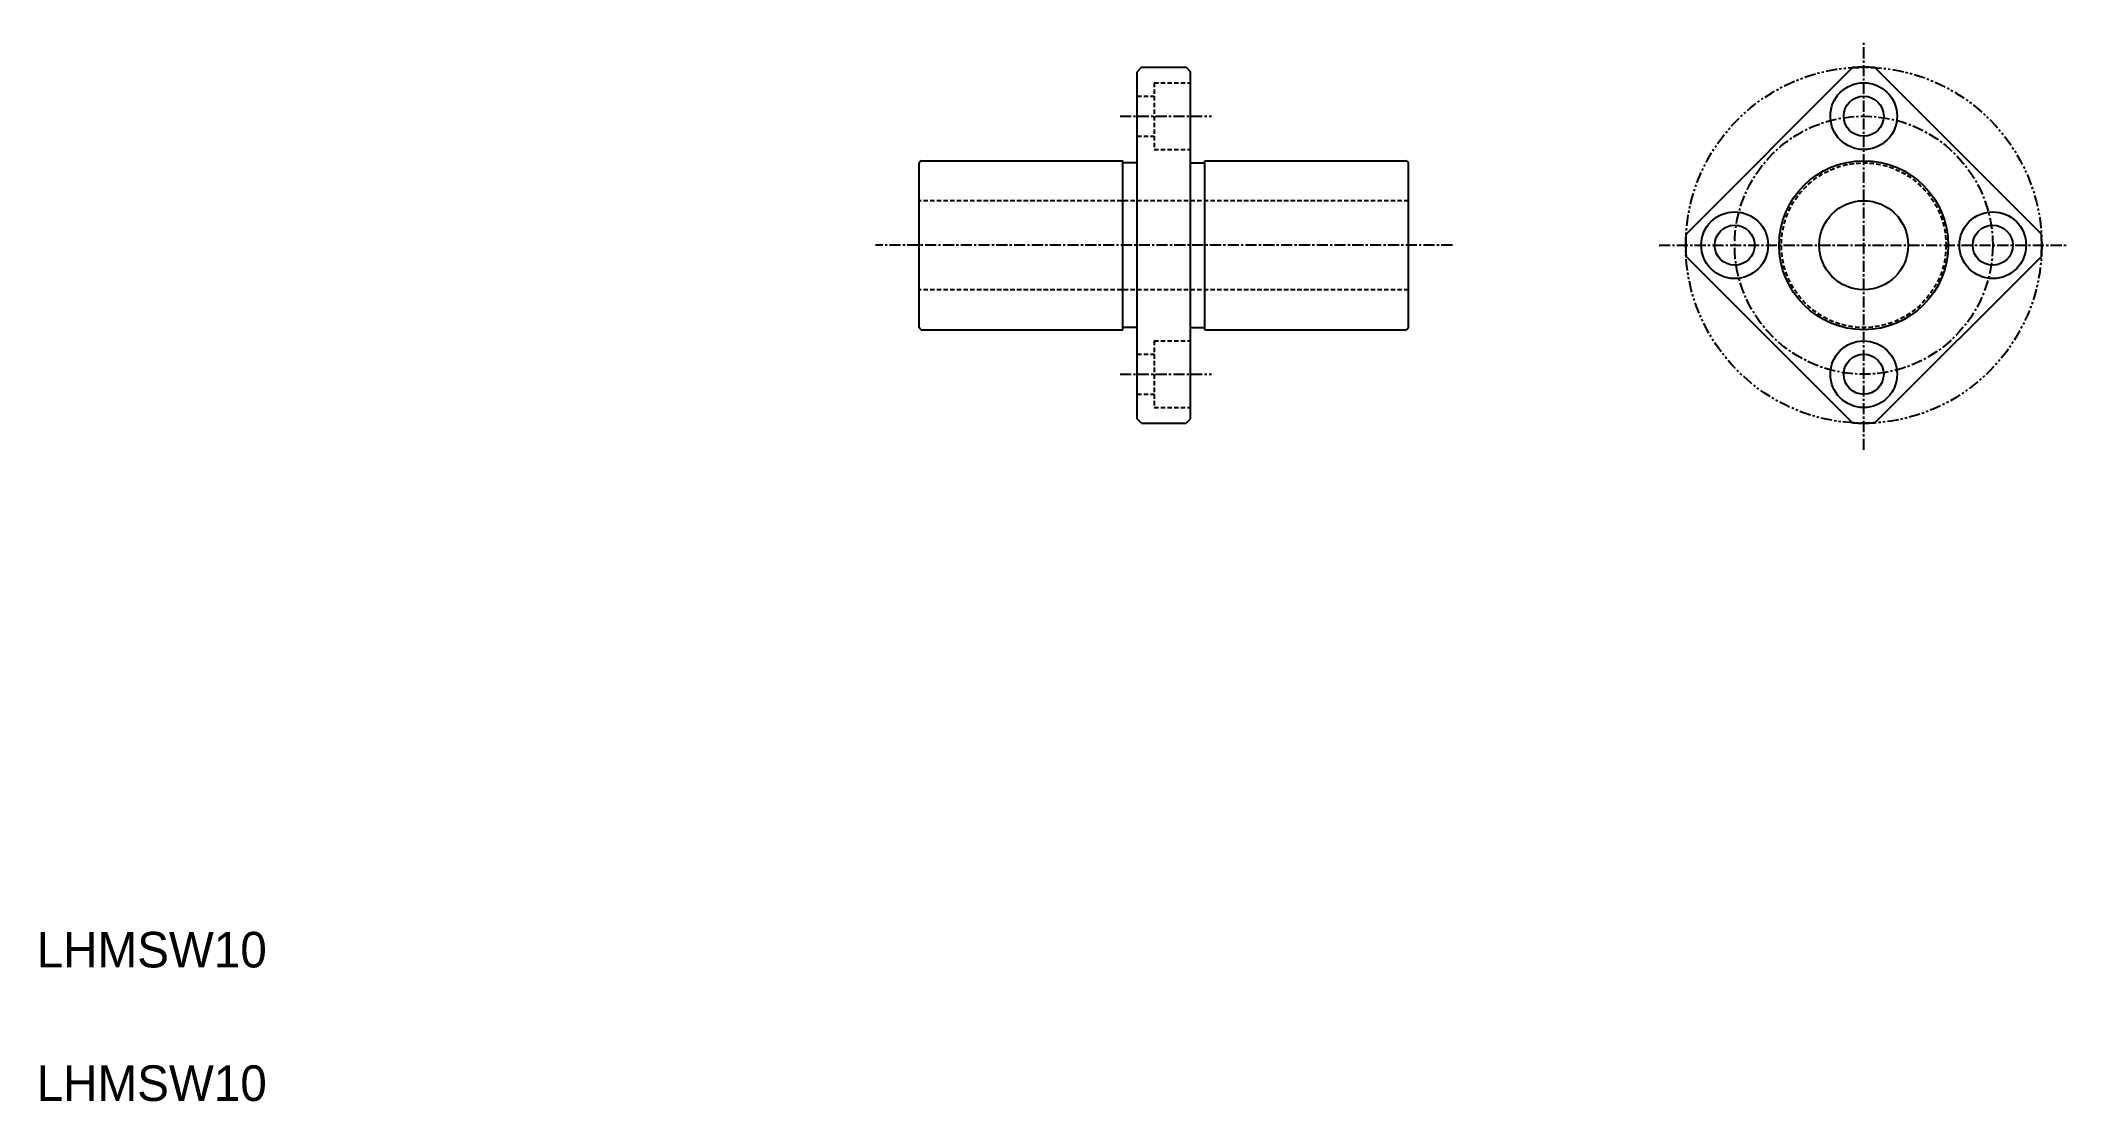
# Model space of a CAD drawing. Extents: x 10 to 238, y 10 to 129.
import ezdxf

# ---------------------------------------------------------------- set-up
doc = ezdxf.new("R2010")
doc.units = 0
for name, pattern in [('CENTER', [2, 1.25, -0.25, 0.25, -0.25]), ('DASHED', [0.75, 0.5, -0.25]), ('PHANTOM', [2.5, 1.25, -0.25, 0.25, -0.25, 0.25, -0.25])]:
    doc.linetypes.add(name, pattern=pattern)
doc.layers.get('0').update_dxf_attribs({"linetype": 'CONTINUOUS'})
doc.layers.add('CENTER', color=1, linetype='CENTER')

msp = doc.modelspace()

# ---------------------------------------------------------------- linework, layer by layer
at = {"color": 7, "linetype": 'CONTINUOUS'}
for p, q in [((134.14, 126.16), (133.64, 125.66)), ((133.64, 86.66), (133.64, 125.66)), ((134.14, 126.16), (139.14, 126.16)), ((139.14, 126.16), (139.64, 125.66)), ((139.64, 86.66), (139.64, 125.66)), ((214.03, 126.12), (195.32, 107.41)), ((235.24, 107.41), (216.53, 126.12)), ((109.14, 96.91), (109.14, 115.41)), ((109.39, 115.66), (132.04, 115.66)), ((132.04, 96.66), (132.04, 115.66)), ((133.64, 115.41), (132.04, 115.41)), ((139.64, 115.41), (141.24, 115.41)), ((141.24, 115.66), (163.89, 115.66)), ((141.24, 96.66), (141.24, 115.66)), ((164.14, 96.91), (164.14, 115.41)), ((214.03, 86.2), (195.32, 104.91)), ((235.24, 104.91), (216.53, 86.2)), ((109.39, 96.66), (132.04, 96.66)), ((133.64, 96.91), (132.04, 96.91)), ((139.64, 96.91), (141.24, 96.91)), ((141.24, 96.66), (163.89, 96.66)), ((134.14, 86.16), (133.64, 86.66)), ((139.14, 86.16), (139.64, 86.66)), ((134.14, 86.16), (139.14, 86.16))]:
    msp.add_line(p, q, dxfattribs=at)
at = {"color": 3, "linetype": 'DASHED'}
for p, q in [((135.54, 124.41), (135.54, 116.91)), ((135.54, 124.41), (139.64, 124.41)), ((133.64, 122.91), (135.54, 122.91)), ((133.64, 118.41), (135.54, 118.41)), ((135.54, 116.91), (139.64, 116.91)), ((164.14, 111.16), (109.14, 111.16)), ((164.14, 101.16), (109.14, 101.16)), ((133.64, 93.91), (135.54, 93.91)), ((135.54, 95.41), (135.54, 87.91)), ((135.54, 95.41), (139.64, 95.41)), ((133.64, 89.41), (135.54, 89.41)), ((135.54, 87.91), (139.64, 87.91))]:
    msp.add_line(p, q, dxfattribs=at)
at = {"color": 3, "linetype": 'PHANTOM'}
msp.add_circle((215.28, 106.16), 20, dxfattribs=at)
at = {"color": 7, "linetype": 'CONTINUOUS'}
for centre, radius in [((215.28, 120.66), 3.75), ((215.28, 120.66), 2.25), ((215.28, 106.16), 9.5), ((200.78, 106.16), 3.75), ((215.28, 106.16), 5), ((229.78, 106.16), 3.75), ((200.78, 106.16), 2.25), ((229.78, 106.16), 2.25), ((215.28, 91.66), 3.75), ((215.28, 91.66), 2.25)]:
    msp.add_circle(centre, radius, dxfattribs=at)
at = {"color": 3, "linetype": 'DASHED'}
msp.add_circle((215.28, 106.16), 9.25, dxfattribs=at)
at = {"color": 7, "linetype": 'CONTINUOUS'}
for centre, radius, start, end in [((215.28, 106.16), 20, 86.4096, 93.5904), ((109.89, 114.91), 0.9, 123.5573, 146.4427), ((163.39, 114.91), 0.9, 33.5573, 56.4427), ((215.28, 106.16), 20, 176.4096, 183.5904), ((215.28, 106.16), 20, 356.4096, 3.5904), ((109.89, 97.41), 0.9, 213.5573, 236.4427), ((163.39, 97.41), 0.9, 303.5573, 326.4427), ((215.28, 106.16), 20, 266.4096, 273.5904)]:
    msp.add_arc(centre, radius, start, end, dxfattribs=at)
at = {"layer": 'CENTER', "color": 1, "linetype": 'CENTER'}
for p, q in [((215.28, 83.16), (215.28, 129.16)), ((131.72, 120.66), (141.99, 120.66)), ((169.07, 106.16), (104.24, 106.16)), ((192.28, 106.16), (238.28, 106.16)), ((131.72, 91.66), (141.99, 91.66))]:
    msp.add_line(p, q, dxfattribs=at)
msp.add_circle((215.28, 106.16), 14.5, dxfattribs=at)

# ---------------------------------------------------------------- texts
at = {"color": 7, "linetype": 'CONTINUOUS'}
for p in [(10, 25), (10, 10)]:
    msp.add_text('LHMSW10', height=4, dxfattribs=at).set_placement(p)

doc.saveas('drawing.dxf')
